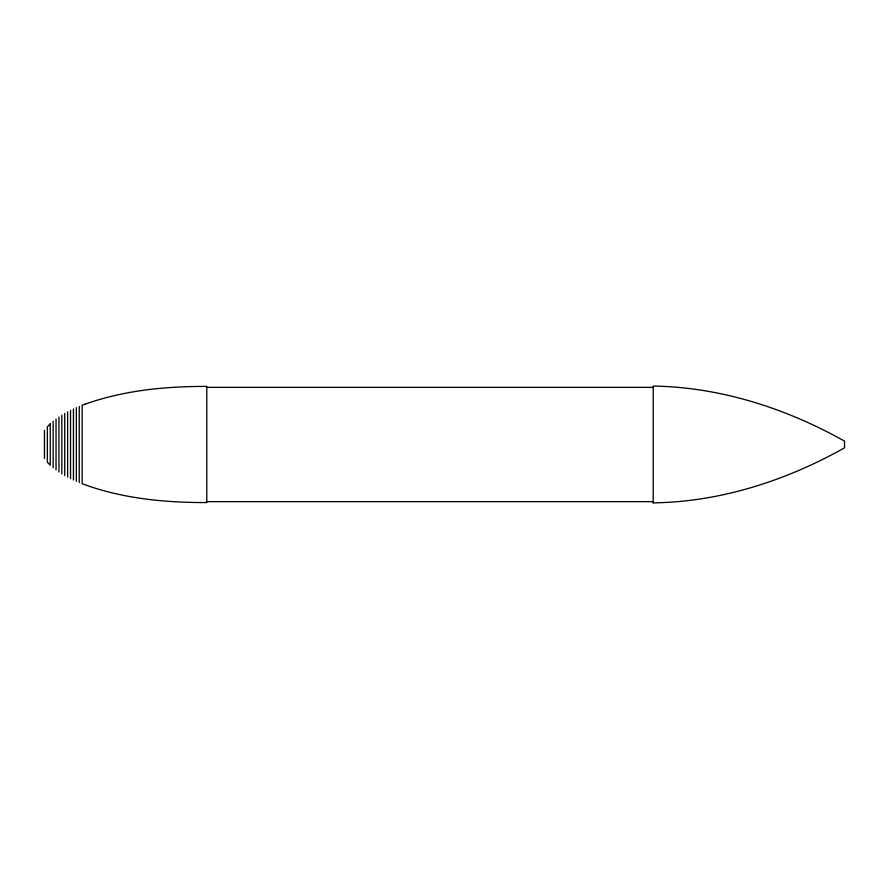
<?xml version="1.0" encoding="UTF-8"?>
<svg xmlns="http://www.w3.org/2000/svg" width="889" height="889" viewBox="0 0 889 889"><rect width="100%" height="100%" fill="white"/><g stroke="black" fill="none" stroke-linecap="round" stroke-linejoin="round"><path stroke-width="1.33" d="M653.226 502.863C720.468 501.952 786.254 480.593 844.55 447.823L844.55 441.133C786.209 408.395 720.468 387.126 653.226 386.07L653.226 502.93M206.793 387.36L653.226 387.36M206.793 501.64L653.226 501.64M79.232 406.462L79.232 482.538M76.343 407.695L76.343 481.305M73.443 408.996L73.443 480.004M70.542 410.385L70.542 478.615M67.642 411.851L67.642 477.149M64.741 413.441L64.741 475.559M61.841 415.141L61.841 473.859M58.941 416.985L58.941 472.015M56.04 419.019L56.04 469.981M53.151 421.264L53.151 467.736M44.45 430.42L44.45 458.58M50.251 423.864L47.35 426.776L47.35 462.224L50.251 465.136L50.251 423.809M85.033 404.195L82.132 405.295L82.132 483.705C121.815 498.551 164.676 502.674 206.793 502.563L206.793 386.415C165.687 386.326 123.949 390.293 85.033 404.195"/></g></svg>
